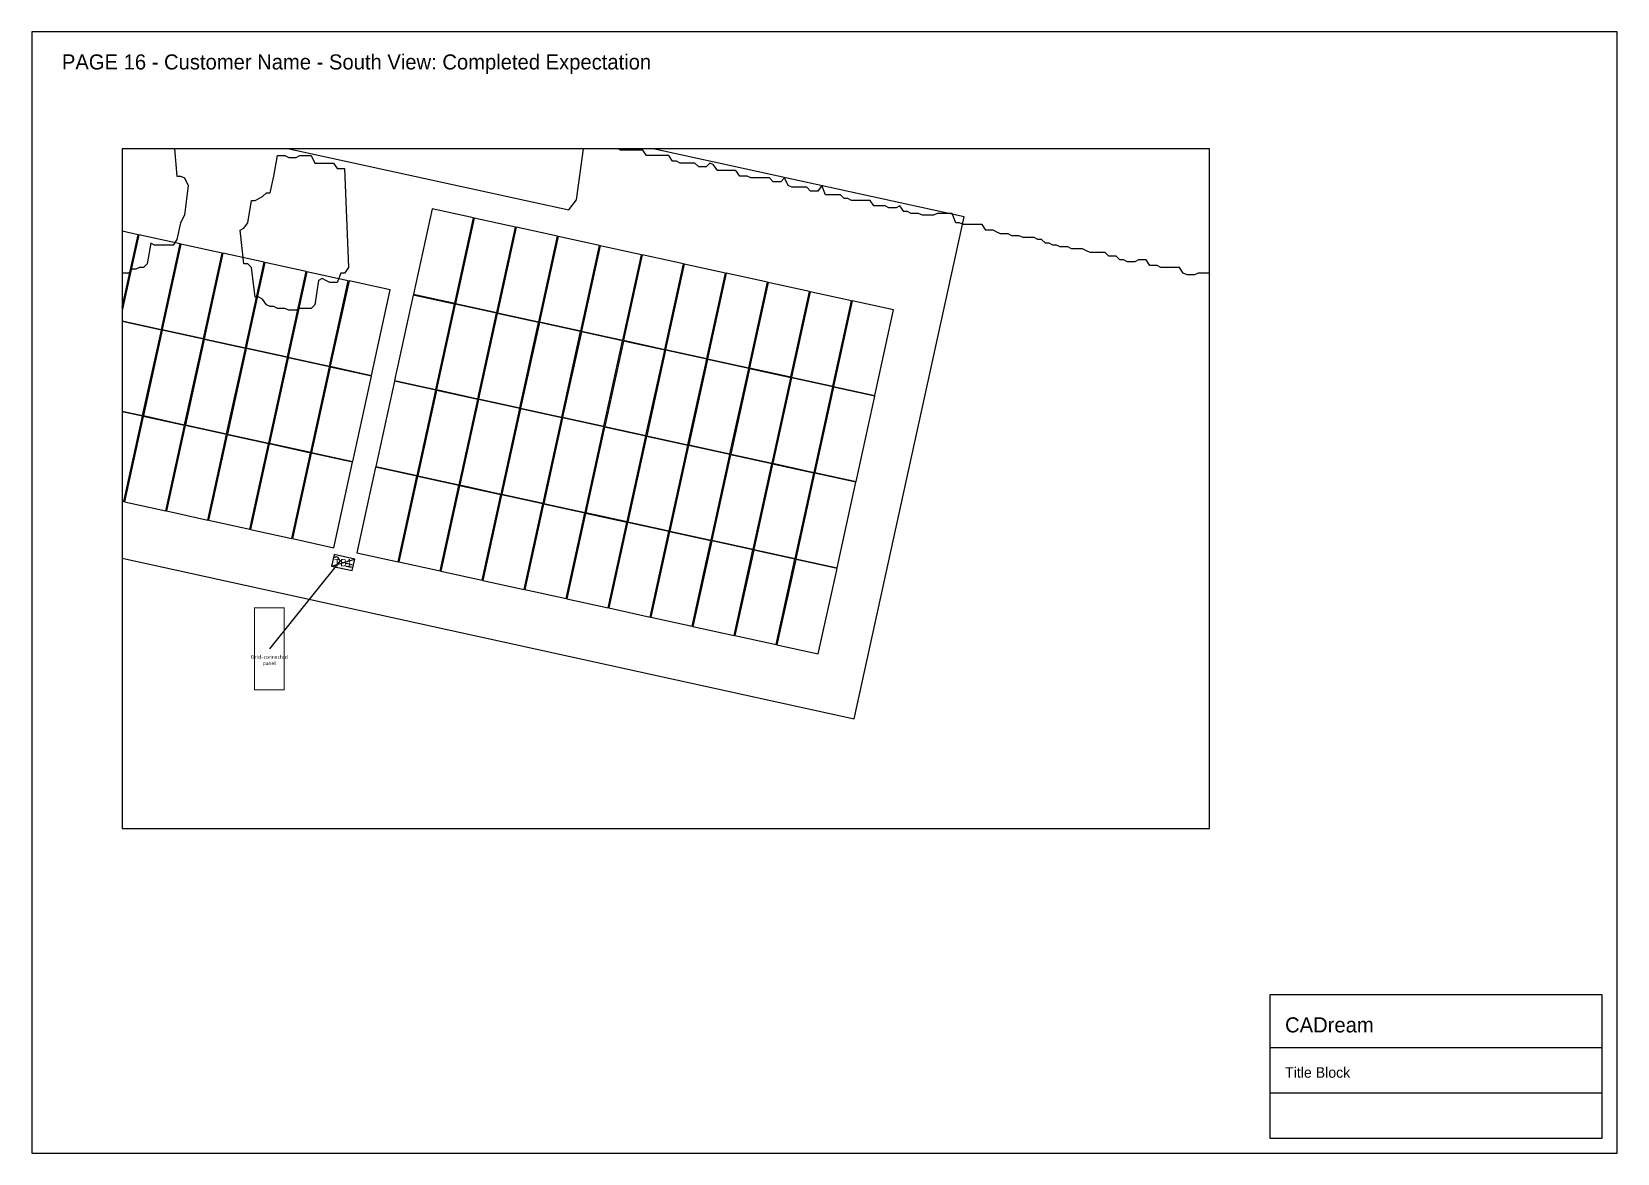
# Paper-space layout 'Layout1' of a CAD drawing. Header units: metres, sheet in millimetres. Extents: x 0 to 420, y 0 to 297.
# The model-space entities are those that its viewports show. They can reach past a viewport. Long polylines and large blocks are cut down to what shows.
import ezdxf
from ezdxf.enums import TextEntityAlignment as Align

# ---------------------------------------------------------------- set-up
doc = ezdxf.new("R2010")
doc.units = ezdxf.units.M
for name, color, linetype in [('Cable Trench', 7, 'ByLayer'), ('Grid Connection Cabinet', 7, 'ByLayer'), ('Inverter', 7, 'ByLayer'), ('Obstacle', 7, 'ByLayer'), ('Parapet Wall', 7, 'Continuous'), ('PV Modules', 7, 'ByLayer'), ('SHEET_BORDER', 8, 'Continuous'), ('SHEET_TEXT', 5, 'Continuous'), ('SHEET_TITLEBLOCK', 7, 'Continuous'), ('SHEET_VIEWPORT_FRAME', 6, 'Continuous'), ('Unit Area Outer Contour', 7, 'ByLayer')]:
    doc.layers.add(name, color=color, linetype=linetype)
doc.styles.add('Albedo', font='gbenor', dxfattribs={"bigfont": 'gbcbig'})

# ---------------------------------------------------------------- blocks, each defined once
blk = doc.blocks.new('CADREAM_TITLEBLOCK_V1')
at = {"layer": 'SHEET_TITLEBLOCK'}
for p, q in [((0, 24), (88, 24)), ((0, 12), (88, 12))]:
    blk.add_line(p, q, dxfattribs=at)
blk.add_lwpolyline([(0, 0), (88, 0), (88, 38), (0, 38)], close=True, dxfattribs=at)
for s, height, p in [('CADream', 4, (4, 28)), ('Title Block', 2.8, (4, 16))]:
    blk.add_text(s, height=height, dxfattribs=at).set_placement(p)
blk = doc.blocks.new('*U0')
at = {"layer": 'Parapet Wall', "color": 2}
blk.add_polyline3d([(-43274, -47535, 95840), (10992, -59431, 95840), (13942, -45973, 95840), (-40323, -34077, 95840)], close=True, dxfattribs=at)
at = {"layer": 'Unit Area Outer Contour', "color": 2}
blk.add_polyline3d([(-43274, -47535, 46300), (10992, -59431, 46300), (13942, -45973, 46300), (-40323, -34077, 46300)], close=True, dxfattribs=at)
at = {"flags": 1}
for tag in ['unit_id', 'unit_name', 'is_enable_parapet', 'parapet_height', 'ground_elevation']:
    blk.add_attdef(tag, (0, 0), '', height=2.5, dxfattribs=at)
blk = doc.blocks.new('*U1')
at = {"layer": 'PV Modules', "color": 0}
blk.add_polyline3d([(0, 0, 0), (110.8, -24.3, 0), (161, 204.9, 41.4), (50.2, 229.1, 41.4)], close=True, dxfattribs=at)
at = {"flags": 1}
for tag in ['vmpo', 'voco', 'silicon-material', 'theme', 'company-name', 'id', 'panel-length', 'panel-width', 'panel-height', 'mounting-hole-spacing1', 'mounting-hole-spacing2', 'userid', 'impo', 'isco', 'module-material', 'note', 'name', 'pmax']:
    blk.add_attdef(tag, (0, 0), '', height=2.5, dxfattribs=at)
blk = doc.blocks.new('*U2')
at = {"layer": 'PV Modules', "color": 110}
for p in [(-83, -4804.7, 5055.1), (-982.5, -4849.8, 5013.4), (29.7, -4829.4, 5055.1), (142.4, -4854.1, 5055.1), (-869.8, -4874.5, 5013.4), (-757, -4899.2, 5013.4), (255.1, -4878.8, 5055.1), (367.9, -4903.5, 5055.1), (-644.3, -4923.9, 5013.4), (-531.6, -4948.6, 5013.4), (480.6, -4928.2, 5055.1), (-418.9, -4973.3, 5013.4), (593.3, -4952.9, 5055.1), (706, -4977.6, 5055.1), (-306.1, -4998, 5013.4), (-133.7, -5035.8, 5013.4), (818.8, -5002.3, 5055.1), (931.5, -5027, 5055.1), (-20.9, -5060.5, 5013.4), (1044.2, -5051.7, 5055.1), (-1033.1, -5080.8, 4971.7), (-920.4, -5105.5, 4971.7), (91.8, -5085.2, 5013.4), (204.5, -5109.9, 5013.4), (-807.7, -5130.2, 4971.7), (-695, -5154.9, 4971.7), (317.2, -5134.6, 5013.4), (430, -5159.3, 5013.4), (-582.2, -5179.6, 4971.7), (-469.5, -5204.3, 4971.7), (542.7, -5184, 5013.4), (-356.8, -5229, 4971.7), (655.4, -5208.7, 5013.4), (768.1, -5233.4, 5013.4), (-184.3, -5266.8, 4971.7), (880.9, -5258.1, 5013.4), (993.6, -5282.8, 5013.4), (-71.6, -5291.5, 4971.7), (41.1, -5316.2, 4971.7), (-971, -5336.6, 4930), (-858.3, -5361.3, 4930), (153.9, -5340.9, 4971.7), (266.6, -5365.6, 4971.7), (-745.6, -5386, 4930), (-632.9, -5410.7, 4930), (379.3, -5390.3, 4971.7), (492.1, -5415, 4971.7), (-520.1, -5435.4, 4930), (-407.4, -5460.1, 4930), (604.8, -5439.7, 4971.7), (-234.9, -5497.9, 4930), (717.5, -5464.5, 4971.7), (830.2, -5489.2, 4971.7), (-122.2, -5522.6, 4930), (943, -5513.9, 4971.7), (-9.5, -5547.3, 4930), (103.2, -5572, 4930), (216, -5596.7, 4930), (328.7, -5621.4, 4930), (441.4, -5646.1, 4930), (554.1, -5670.8, 4930), (666.9, -5695.5, 4930), (779.6, -5720.2, 4930), (892.3, -5744.9, 4930)]:
    blk.add_blockref('*U1', p, dxfattribs=at)
at = {"flags": 1}
for tag in ['tilt', 'azimuth', 'align', 'array-mode', 'offset-x', 'offset-y', 'mode', 'panel-x', 'panel-y', 'panel-per-row', 'bracket-type', 'bracket-value', 'row-per-array']:
    blk.add_attdef(tag, (0, 0), '', height=2.5, dxfattribs=at)
blk = doc.blocks.new('*U3', base_point=(28.4, 15.8))
at = {"color": 0}
for p, q in [((0, 0), (56.7, 31.5)), ((36.9, 15.9), (53.3, 15.9)), ((36.9, 8.4), (53.3, 8.4))]:
    blk.add_line(p, q, dxfattribs=at)
blk.add_lwpolyline([(0, 0), (56.7, 0), (56.7, 31.5), (0, 31.5)], close=True, dxfattribs=at)
blk.add_lwpolyline([(3.1, 23.5, -0.6815), (10.3, 26.4), (16.6, 20.6, 0.6815), (23.8, 23.5)], format="xyb", dxfattribs=at)
blk = doc.blocks.new('*U7')
at = {"layer": 'Obstacle', "color": 1}
blk.add_polyline3d([(-33203, -37794, 48739), (3341, -45786, 48739), (3542, -45511, 48739), (3754, -43986, 48739), (-32764, -36012, 48739)], close=True, dxfattribs=at)
at = {"flags": 1}
for tag in ['height', 'shape']:
    blk.add_attdef(tag, (0, 0), '', height=2.5, dxfattribs=at)
blk = doc.blocks.new('*U13')
at = {"layer": 'Obstacle', "color": 1}
blk.add_polyline3d([(-9877, -45328, 48638), (-9777, -44478, 48638), (-9677, -44478, 48638), (-9577, -44378, 48638), (-9477, -44378, 48638), (-9377, -44378, 48638), (-9277, -44428, 48638), (-9177, -44428, 48638), (-9077, -44128, 48638), (-8977, -43328, 48638), (-8877, -43328, 48638), (-8777, -43328, 48638), (-8677, -43328, 48638), (-8577, -43328, 48638), (-8477, -43328, 48638), (-8377, -43328, 48638), (-8277, -43328, 48638), (-8177, -43328, 48638), (-8077, -43328, 48638), (-7977, -43328, 48638), (-7877, -43478, 48638), (-7777, -43478, 48638), (-7677, -43478, 48638), (-7577, -43428, 48638), (-7477, -43428, 48638), (-7377, -43428, 48638), (-7277, -43678, 48638), (-7177, -44878, 48638), (-7077, -44878, 48638), (-6977, -44928, 48638), (-6977, -44928, 48638), (-6877, -45128, 48638), (-6877, -45128, 48638), (-6977, -45928, 48638), (-7077, -46128, 48638), (-7177, -46578, 48638), (-7277, -46728, 48638), (-7377, -46728, 48638), (-7477, -46728, 48638), (-7577, -46728, 48638), (-7677, -46728, 48638), (-7777, -46728, 48638), (-7877, -46678, 48638), (-7977, -47228, 48638), (-8077, -47328, 48638), (-8177, -47328, 48638), (-8277, -47378, 48638), (-8377, -47378, 48638), (-8477, -47478, 48638), (-8577, -47478, 48638), (-8677, -47478, 48638), (-8777, -47428, 48638), (-8877, -47428, 48638), (-8977, -47428, 48638), (-9077, -47428, 48638), (-9177, -47378, 48638), (-9277, -47378, 48638), (-9377, -47178, 48638), (-9477, -47178, 48638), (-9577, -46328, 48638), (-9677, -46328, 48638), (-9777, -46328, 48638), (-9777, -46328, 48638)], close=True, dxfattribs=at)
at = {"flags": 1}
for tag in ['height', 'shape']:
    blk.add_attdef(tag, (0, 0), '', height=2.5, dxfattribs=at)
blk = doc.blocks.new('*U14')
at = {"layer": 'Obstacle', "color": 1}
blk.add_polyline3d([(-5477, -46328, 48638), (-5377, -46278, 48638), (-5277, -46128, 48638), (-5177, -45528, 48638), (-5077, -45528, 48638), (-4977, -45478, 48638), (-4877, -45428, 48638), (-4777, -45328, 48638), (-4677, -45328, 48638), (-4577, -44878, 48638), (-4477, -44328, 48638), (-4377, -44328, 48638), (-4277, -44328, 48638), (-4177, -44378, 48638), (-4077, -44378, 48638), (-3977, -44378, 48638), (-3877, -44328, 48638), (-3777, -44328, 48638), (-3677, -44328, 48638), (-3577, -44328, 48638), (-3477, -44528, 48638), (-3377, -44528, 48638), (-3277, -44528, 48638), (-3177, -44528, 48638), (-3077, -44528, 48638), (-2977, -44528, 48638), (-2877, -44678, 48638), (-2777, -44678, 48638), (-2677, -44678, 48638), (-2677, -44678, 48638), (-2577, -47328, 48638), (-2577, -47328, 48638), (-2677, -47478, 48638), (-2777, -47478, 48638), (-2877, -47728, 48638), (-2977, -47728, 48638), (-3077, -47728, 48638), (-3177, -47678, 48638), (-3277, -47628, 48638), (-3377, -47678, 48638), (-3477, -48328, 48638), (-3577, -48428, 48638), (-3677, -48428, 48638), (-3777, -48428, 48638), (-3877, -48428, 48638), (-3977, -48478, 48638), (-4077, -48478, 48638), (-4177, -48478, 48638), (-4277, -48428, 48638), (-4377, -48428, 48638), (-4477, -48428, 48638), (-4577, -48378, 48638), (-4677, -48378, 48638), (-4777, -48328, 48638), (-4877, -48178, 48638), (-4977, -48128, 48638), (-5077, -48128, 48638), (-5177, -47328, 48638), (-5277, -47228, 48638), (-5377, -47228, 48638), (-5377, -47228, 48638)], close=True, dxfattribs=at)
at = {"flags": 1}
for tag in ['height', 'shape']:
    blk.add_attdef(tag, (0, 0), '', height=2.5, dxfattribs=at)
blk = doc.blocks.new('*U15')
at = {"layer": 'Obstacle', "color": 1}
blk.add_polyline3d([(20723, -47478, 56238), (20623, -47478, 56238), (20523, -47478, 56238), (20423, -47478, 56238), (20323, -47478, 56238), (20223, -47478, 56238), (20123, -47528, 56238), (20023, -47528, 56238), (19923, -47528, 56238), (19823, -47478, 56238), (19723, -47328, 56238), (19623, -47328, 56238), (19523, -47328, 56238), (19423, -47328, 56238), (19323, -47328, 56238), (19223, -47328, 56238), (19123, -47278, 56238), (19023, -47278, 56238), (18923, -47278, 56238), (18823, -47128, 56238), (18723, -47128, 56238), (18623, -47128, 56238), (18523, -47178, 56238), (18423, -47178, 56238), (18323, -47178, 56238), (18223, -47128, 56238), (18123, -47128, 56238), (18023, -47028, 56238), (17923, -47028, 56238), (17823, -47028, 56238), (17723, -46928, 56238), (17623, -46928, 56238), (17523, -46928, 56238), (17423, -46928, 56238), (17323, -46928, 56238), (17223, -46878, 56238), (17123, -46828, 56238), (17023, -46828, 56238), (16923, -46828, 56238), (16823, -46828, 56238), (16723, -46778, 56238), (16623, -46778, 56238), (16523, -46778, 56238), (16423, -46728, 56238), (16323, -46728, 56238), (16223, -46678, 56238), (16123, -46678, 56238), (16023, -46578, 56238), (15923, -46578, 56238), (15823, -46528, 56238), (15723, -46528, 56238), (15623, -46528, 56238), (15523, -46528, 56238), (15423, -46478, 56238), (15323, -46478, 56238), (15223, -46478, 56238), (15123, -46428, 56238), (15023, -46428, 56238), (14923, -46428, 56238), (14823, -46378, 56238), (14723, -46328, 56238), (14623, -46328, 56238), (14523, -46328, 56238), (14423, -46178, 56238), (14323, -46178, 56238), (14223, -46178, 56238), (14123, -46178, 56238), (14023, -46178, 56238), (13923, -46178, 56238), (13823, -46128, 56238), (13723, -46128, 56238), (13623, -45878, 56238), (13523, -45878, 56238), (13423, -45878, 56238), (13323, -45878, 56238), (13223, -45878, 56238), (13123, -45928, 56238), (13023, -45928, 56238), (12923, -45928, 56238), (12823, -45928, 56238), (12723, -45878, 56238), (12623, -45878, 56238), (12523, -45878, 56238), (12423, -45828, 56238), (12323, -45828, 56238), (12223, -45678, 56238), (12123, -45728, 56238), (12023, -45728, 56238), (11923, -45728, 56238), (11823, -45678, 56238), (11723, -45678, 56238), (11623, -45678, 56238), (11523, -45678, 56238), (11423, -45528, 56238), (11323, -45528, 56238), (11223, -45528, 56238), (11123, -45528, 56238), (11023, -45528, 56238), (10923, -45528, 56238), (10823, -45478, 56238), (10723, -45478, 56238), (10623, -45378, 56238), (10523, -45378, 56238), (10423, -45378, 56238), (10323, -45378, 56238), (10223, -45378, 56238), (10123, -45128, 56238), (10023, -45278, 56238), (9923, -45278, 56238), (9823, -45278, 56238), (9723, -45178, 56238), (9623, -45178, 56238), (9523, -45178, 56238), (9423, -45178, 56238), (9323, -45178, 56238), (9223, -45128, 56238), (9123, -44928, 56238), (9023, -45028, 56238), (8923, -45028, 56238), (8823, -45028, 56238), (8723, -44928, 56238), (8623, -44928, 56238), (8523, -44928, 56238), (8423, -44928, 56238), (8323, -44928, 56238), (8223, -44928, 56238), (8123, -44878, 56238), (8023, -44878, 56238), (7923, -44878, 56238), (7823, -44728, 56238), (7723, -44728, 56238), (7623, -44728, 56238), (7523, -44728, 56238), (7423, -44728, 56238), (7323, -44728, 56238), (7223, -44578, 56238), (7123, -44528, 56238), (7023, -44628, 56238), (6923, -44628, 56238), (6823, -44628, 56238), (6723, -44528, 56238), (6623, -44528, 56238), (6523, -44528, 56238), (6423, -44528, 56238), (6323, -44528, 56238), (6223, -44478, 56238), (6123, -44478, 56238), (6023, -44328, 56238), (5923, -44328, 56238), (5823, -44328, 56238), (5723, -44328, 56238), (5623, -44328, 56238), (5523, -44328, 56238), (5423, -44328, 56238), (5323, -44178, 56238), (5223, -44178, 56238), (5123, -44178, 56238), (5023, -44178, 56238), (4923, -44178, 56238), (4823, -44178, 56238), (4723, -44178, 56238), (4623, -44128, 56238), (4523, -44128, 56238), (4423, -43978, 56238)], dxfattribs=at)
at = {"flags": 1}
for tag in ['height', 'shape']:
    blk.add_attdef(tag, (0, 0), '', height=2.5, dxfattribs=at)

msp = doc.modelspace()

# ---------------------------------------------------------------- linework, layer by layer
at = {"layer": 'Cable Trench', "color": 6}
for points in [[(-2806, -55202, 1), (-4696, -57557, 12781)], [(-2806, -55202, 46300), (-2806, -55202, 1)]]:
    msp.add_polyline3d(points, dxfattribs=at)
at = {"layer": 'Grid Connection Cabinet', "const_width": 25, "elevation": 13881}
msp.add_lwpolyline([(-5096, -58657), (-4296, -58657), (-4296, -56457), (-5096, -56457)], close=True, dxfattribs=at)

# ---------------------------------------------------------------- block references
at = {"layer": 'Inverter', "xscale": 10, "yscale": 10, "zscale": 10, "rotation": 347.6353755094677}
msp.add_blockref('*U3', (-2716, -55245, 48507), dxfattribs=at)
at = {"layer": 'Obstacle'}
for name in ['*U15', '*U7', '*U13', '*U14']:
    msp.add_blockref(name, (0, 0), dxfattribs=at)
at = {"layer": 'PV Modules', "xscale": 10, "yscale": 10, "zscale": 10}
msp.add_blockref('*U2', (0, 0), dxfattribs=at)
at = {"layer": 'Unit Area Outer Contour'}
msp.add_blockref('*U0', (0, 0), dxfattribs=at)

# ---------------------------------------------------------------- texts
at = {"insert": (-4696, -57724, 13881), "char_height": 100, "width": 3020.82, "attachment_point": 2, "style": 'Albedo'}
msp.add_mtext('Grid-connected \\Ppanel', dxfattribs=at)
at = {"layer": 'Inverter', "color": 2}
msp.add_text('TB1', height=200, dxfattribs=at).set_placement((-2716, -55245, 48507), align=Align.MIDDLE_CENTER)

psp = doc.layouts.get("Layout1")

# ---------------------------------------------------------------- linework, layer by layer
at = {"layer": 'SHEET_BORDER'}
psp.add_lwpolyline([(0, 0), (420, 0), (420, 297), (0, 297)], close=True, dxfattribs=at)
at = {"layer": 'SHEET_VIEWPORT_FRAME'}
psp.add_lwpolyline([(24, 86), (312, 86), (312, 266), (24, 266)], close=True, dxfattribs=at)

# ---------------------------------------------------------------- block references
at = {"layer": 'SHEET_TITLEBLOCK'}
psp.add_blockref('CADREAM_TITLEBLOCK_V1', (328, 4), dxfattribs=at)

# ---------------------------------------------------------------- texts
at = {"layer": 'SHEET_TEXT'}
psp.add_text('PAGE 16 - Customer Name - South View: Completed Expectation', height=4, dxfattribs=at).set_placement((8, 287))

# ---------------------------------------------------------------- viewports
at = {"layer": 'SHEET_VIEWPORT_FRAME'}
psp.add_viewport(center=(168, 176), size=(288, 180), view_center_point=(5943.58, -53260.69), view_height=18230.8715, dxfattribs=at)

doc.saveas('drawing.dxf')
